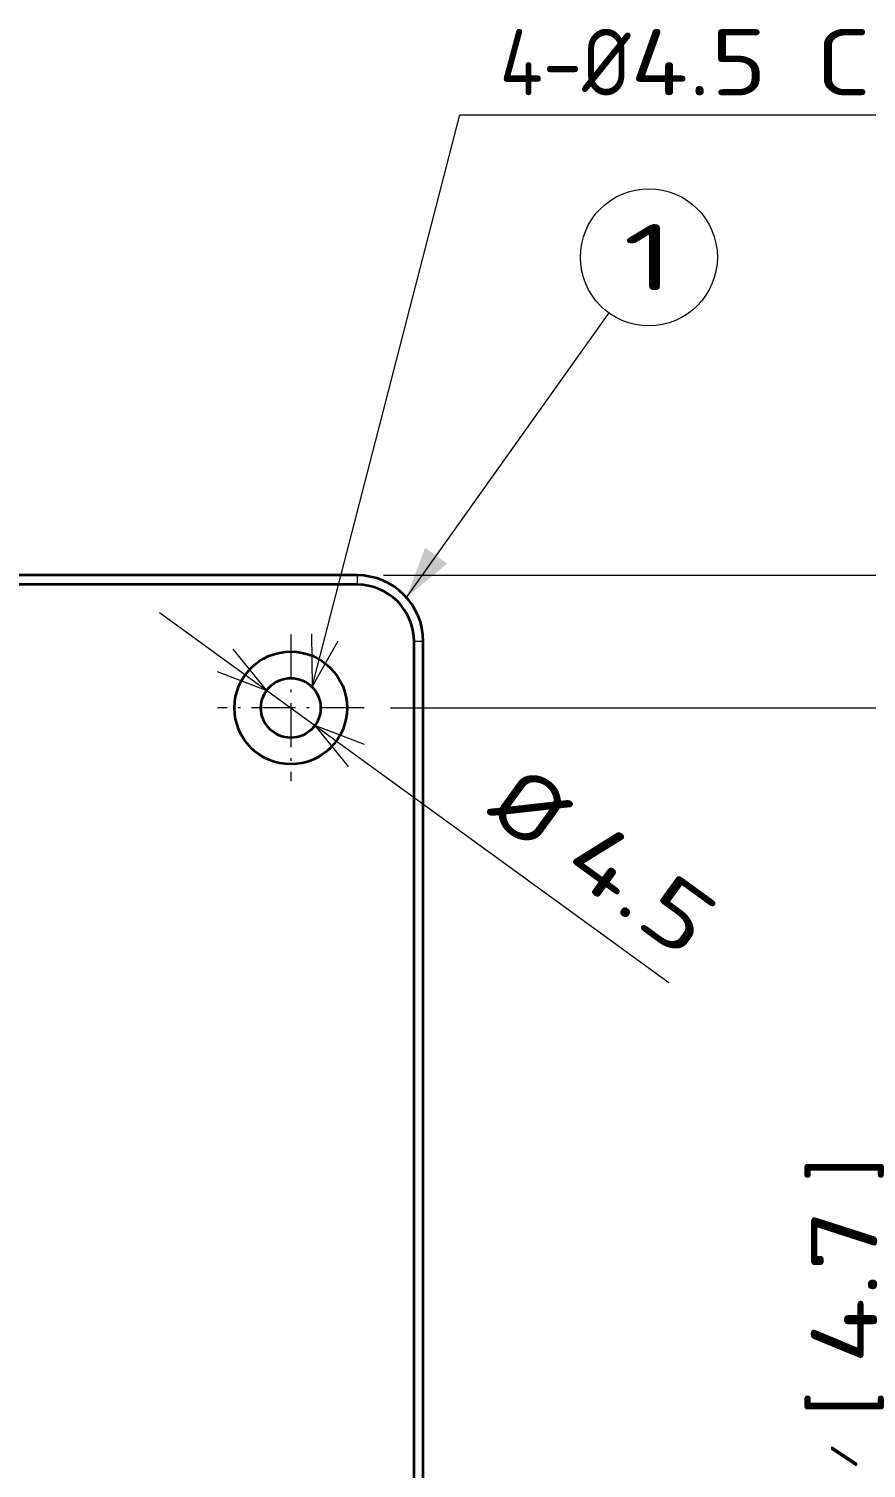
# Model space of a CAD drawing. Extents: x 23 to 587, y 4 to 413.
# Drawn here: x 119.8 to 151.4, y 141.8 to 196.1 of the extents above; entities that cross this region are included whole.
import ezdxf
from ezdxf.enums import TextEntityAlignment as Align

# ---------------------------------------------------------------- set-up
doc = ezdxf.new("R2010")
doc.units = 0
doc.linetypes.add('DASHDOT', pattern=[18.5, 12, -3, 0.5, -3])
doc.layers.get('0').update_dxf_attribs({"lineweight": 13})
doc.styles.get("Standard").update_dxf_attribs({"font": 'isocp.shx'})
doc.dimstyles.get("Standard").update_dxf_attribs({"dimtxt": 2.5, "dimasz": 2.5, "dimexe": 1.25, "dimexo": 0.625, "dimtad": 1, "dimtxsty": 'Standard', "dimcen": 2.5, "dimadec": 0, "dimazin": 0, "dimtfac": 1, "dimtmove": 0, "dimatfit": 0, "dimfxl": 0, "dimarcsym": 0})

# ---------------------------------------------------------------- blocks, each defined once
blk = doc.blocks.new('*D265')
at = {"color": 30, "lineweight": 13}
for p, q in [((133.174, 175.519), (166.522, 175.519)), ((164.522, 107.45), (164.522, 173.587)), ((133.174, 105.519), (166.522, 105.519))]:
    blk.add_line(p, q, dxfattribs=at)
for points in [[(165.04, 173.587), (164.522, 175.519), (164.004, 173.587)], [(164.004, 107.45), (164.522, 105.519), (165.04, 107.45)]]:
    blk.add_lwpolyline(points, close=True, dxfattribs=at)
for points in [[(165.04, 173.587), (164.522, 175.519), (165.04, 173.587), (164.004, 173.587)], [(164.004, 107.45), (164.522, 105.519), (164.004, 107.45), (165.04, 107.45)]]:
    blk.add_solid(points, dxfattribs=at)
for s, height, width, p, p2 in [(']', 2.5, 1.552524, (162.522, 152.62), (162.522, 153.591)), ('5.5', 2.5, 1.471652, (162.522, 145.765), (162.522, 151.62)), ('[', 2.5, 1.552524, (162.522, 143.795), (162.522, 144.765)), ('/', 1, 1.818182, (161.772, 141.795), (161.772, 142.795)), ('%%p1', 1.75, 1.660625, (162.147, 137.744), (162.147, 140.795)), ('140', 2.5, 1.475497, (162.522, 129.417), (162.522, 136.244))]:
    blk.add_text(s, height=height, rotation=90, dxfattribs=dict(at, width=width)).set_placement(p, p2, align=Align.FIT)
blk = doc.blocks.new('*D266')
at = {"color": 30, "lineweight": 13}
for p, q in [((133.437, 170.519), (155.801, 170.519)), ((153.801, 112.45), (153.801, 168.587)), ((133.437, 110.519), (155.801, 110.519))]:
    blk.add_line(p, q, dxfattribs=at)
for points in [[(154.319, 168.587), (153.801, 170.519), (153.283, 168.587)], [(153.283, 112.45), (153.801, 110.519), (154.319, 112.45)]]:
    blk.add_lwpolyline(points, close=True, dxfattribs=at)
for points in [[(154.319, 168.587), (153.801, 170.519), (154.319, 168.587), (153.283, 168.587)], [(153.283, 112.45), (153.801, 110.519), (153.283, 112.45), (154.319, 112.45)]]:
    blk.add_solid(points, dxfattribs=at)
for s, height, width, p, p2 in [(']', 2.5, 1.552524, (151.801, 152.62), (151.801, 153.591)), ('4.7', 2.5, 1.419405, (151.801, 145.765), (151.801, 151.62)), ('[', 2.5, 1.552524, (151.801, 143.795), (151.801, 144.765)), ('/', 1, 1.818182, (151.051, 141.795), (151.051, 142.795)), ('%%p1', 1.75, 1.660625, (151.426, 137.744), (151.426, 140.795)), ('120', 2.5, 1.559774, (151.801, 129.417), (151.801, 136.244))]:
    blk.add_text(s, height=height, rotation=90, dxfattribs=dict(at, width=width)).set_placement(p, p2, align=Align.FIT)
blk = doc.blocks.new('*D271')
at = {"color": 30, "lineweight": 13}
blk.add_line((124.718, 174.117), (143.935, 160.163), dxfattribs=at)
for points in [[(126.897, 171.896), (128.764, 171.18), (127.505, 172.733)], [(132.452, 169.141), (130.585, 169.858), (131.844, 168.304)]]:
    blk.add_lwpolyline(points, dxfattribs=at)
for s, width, p, p2 in [('%%c', 1.333334, (136.953, 166.469), (138.976, 165)), ('4.5', 1.384645, (139.785, 164.413), (144.523, 160.972))]:
    blk.add_text(s, height=2.5, rotation=324.0158, dxfattribs=dict(at, width=width)).set_placement(p, p2, align=Align.FIT)
blk = doc.blocks.new('BLOCK6728')
at = {"color": 7, "lineweight": 13}
for points in [[(81.6, 61.59), (92.76, 104.72), (161.16, 104.72)], [(81.56, 65.59), (81.6, 61.59), (83.57, 65.07)]]:
    blk.add_lwpolyline(points, dxfattribs=at)
for s, p, p2 in [('4-', (95.76, 106.2), (101.98, 106.2)), ('%%c', (101.98, 106.2), (105.64, 106.2)), ('4.5 C.S.K.HOLES', (105.64, 106.2), (161.16, 106.2))]:
    blk.add_text(s, height=5, dxfattribs=at).set_placement(p, p2, align=Align.FIT)
blk = doc.blocks.new('BLOCK6730')
at = {"color": 7, "linetype": 'DASHDOT', "lineweight": 13, "ltscale": 0.27625}
for p, q in [((80, 65.53), (80, 54.47)), ((85.53, 60), (74.47, 60))]:
    blk.add_line(p, q, dxfattribs=at)
blk = doc.blocks.new('BLOCK6862')
at = {"color": 7, "lineweight": 13}
blk.add_line((88.73, 68.33), (104.02, 89.79), dxfattribs=at)
blk.add_circle((107.02, 93.99), 5.17, dxfattribs=at)
blk.add_solid([(90.13, 72.08), (88.73, 68.33), (91.81, 70.88)], dxfattribs=at)
blk.add_text('1', height=5, dxfattribs=at).set_placement((105.08, 91.49), (108.96, 91.49), align=Align.FIT)
blk = doc.blocks.new('BLOCK6863')
at = {"color": 7, "lineweight": 35}
for p, q in [((85, 70), (-85, 70)), ((85, 69.3), (-85, 69.3)), ((89.3, -65), (89.3, 65)), ((90, -65), (90, 65))]:
    blk.add_line(p, q, dxfattribs=at)
at = {"color": 7, "lineweight": 13, "ltscale": 0.0175}
for p, q in [((85, 70), (85, 69.3)), ((90, 65), (89.3, 65))]:
    blk.add_line(p, q, dxfattribs=at)
at = {"color": 7, "lineweight": 35}
for radius in [4.25, 2.25]:
    blk.add_circle((80, 60), radius, dxfattribs=at)
for radius in [5, 4.3]:
    blk.add_arc((85, 65), radius, 0, 90, dxfattribs=at)

msp = doc.modelspace()

# ---------------------------------------------------------------- block references
at = {"lineweight": 0, "xscale": 0.5, "yscale": 0.5, "zscale": 0.5}
for name in ['BLOCK6728', 'BLOCK6862', 'BLOCK6863', 'BLOCK6730']:
    msp.add_blockref(name, (89.6743, 140.5185), dxfattribs=at)

# ---------------------------------------------------------------- dimensions: what is measured, and where the dimension line sits
at = {"color": 0, "lineweight": 0}
for base, p1, p2, picture, middle in [((164.5219, 175.5185), (132.1743, 105.5185), (132.1743, 175.5185), '*D265', (164.5219, 141.5037)), ((153.8009, 170.5185), (132.4368, 110.5185), (132.4368, 170.5185), '*D266', (153.8009, 141.5037))]:
    dim = msp.add_linear_dim(base=base, p1=p1, p2=p2, angle=90, text='<>{}{%%p1}', dimstyle='Standard', override={"dimlfac": 2, "dimtol": 0, "dimlim": 0, "dimtp": 1, "dimtm": 1}, dxfattribs=at)
    dim.commit()
    dim.dimension.update_dxf_attribs({"geometry": picture, "text_midpoint": middle, "dimtype": 161})
dim = msp.add_diameter_dim_2p(p1=(128.7639, 171.1795), p2=(130.5846, 169.8575), dimstyle='Standard', override={"dimlfac": 2}, dxfattribs=at)
dim.commit()
dim.dimension.update_dxf_attribs({"geometry": '*D271', "text_midpoint": (140.1505, 162.9115), "dimtype": 163})

doc.saveas('drawing.dxf')
